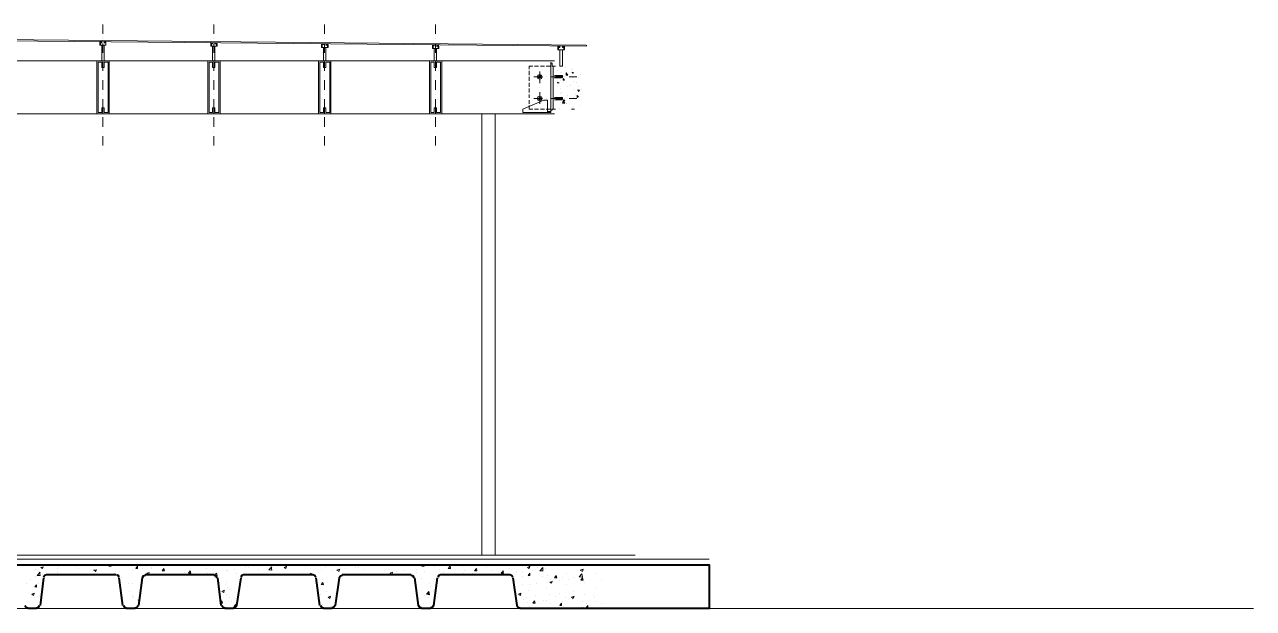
# Model space of a CAD drawing. Header units: millimetres. Extents: x 182 to 575, y -105 to 95.
# Drawn here: x 377.91 to 387.89, y -2.83 to 1.91 of the extents above; entities that cross this region are included whole.
import ezdxf

# ---------------------------------------------------------------- set-up
doc = ezdxf.new("R2010")
doc.units = ezdxf.units.MM
doc.header["$MEASUREMENT"] = 0
doc.layers.add('PDF_Geometry', color=7, linetype='Continuous')
doc.layers.add('PDF_Solid Fills', color=7, linetype='Continuous')

msp = doc.modelspace()

# ---------------------------------------------------------------- hatches: boundary and pattern name
at = {"layer": 'PDF_Solid Fills', "true_color": 0xdddddd, "transparency": 33554559}
for points in [[(382.2798, 1.496), (382.2226, 1.496), (382.2226, 1.4769), (382.2702, 1.4769), (382.2798, 1.4817)], [(382.2798, 1.3055), (382.2798, 1.3198), (382.2226, 1.3198), (382.2226, 1.3007), (382.2702, 1.3007)]]:
    msp.add_hatch(color=254, dxfattribs=at).paths.add_polyline_path(points)

# ---------------------------------------------------------------- linework, layer by layer
at = {"layer": 'PDF_Geometry', "lineweight": 13}
for points in [[(378.5464, 1.9103), (378.5464, 1.8341)], [(379.4464, 1.9103), (379.4464, 1.8341)], [(380.3464, 1.9103), (380.3464, 1.8341)], [(381.2464, 1.9103), (381.2464, 1.8341)], [(382.4702, 1.7436), (377.4226, 1.7912), (377.4226, 1.7817), (382.475, 1.7341), (382.475, 1.7436)], [(378.5226, 1.7626), (378.5226, 1.7722), (378.5369, 1.7722), (378.5369, 1.7626)], [(378.5274, 1.7674), (378.5226, 1.7722)], [(378.5369, 1.7674), (378.5226, 1.7674)], [(378.5226, 1.7674), (378.5226, 1.7674)], [(378.5321, 1.7722), (378.5369, 1.7674), (378.5274, 1.7722), (378.5321, 1.7674)], [(378.5369, 1.7722), (378.5369, 1.7722)], [(378.5464, 1.796), (378.5464, 1.796)], [(378.5464, 1.7579), (378.5464, 1.6817)], [(378.5607, 1.7674), (378.5702, 1.7674), (378.5607, 1.7722), (378.5655, 1.7674)], [(378.5607, 1.7626), (378.5607, 1.7722), (378.5702, 1.7722), (378.5702, 1.7626)], [(378.5607, 1.7674), (378.5607, 1.7674)], [(378.5702, 1.7722), (378.5702, 1.7674), (378.5655, 1.7722)], [(379.4369, 1.7626), (379.4321, 1.7626), (379.4369, 1.7579), (379.4226, 1.7579), (379.4226, 1.7674)], [(379.4226, 1.7579), (379.4274, 1.7579), (379.4226, 1.7626), (379.4369, 1.7626), (379.4369, 1.7531)], [(379.4321, 1.7579), (379.4274, 1.7626)], [(379.4464, 1.796), (379.4464, 1.796)], [(379.4464, 1.7579), (379.4464, 1.6817)], [(379.4607, 1.7531), (379.4607, 1.7626), (379.475, 1.7626)], [(379.4702, 1.7579), (379.4607, 1.7626), (379.4655, 1.7579)], [(379.4607, 1.7579), (379.475, 1.7579)], [(379.4607, 1.7579), (379.4607, 1.7579)], [(379.4655, 1.7626), (379.4702, 1.7579), (379.4702, 1.7626), (379.4702, 1.7531)], [(380.3369, 1.7579), (380.3369, 1.7483), (380.3226, 1.7483), (380.3226, 1.7579)], [(380.3226, 1.7483), (380.3274, 1.7483), (380.3226, 1.7531), (380.3369, 1.7531), (380.3321, 1.7531)], [(380.3369, 1.7483), (380.3274, 1.7531), (380.3321, 1.7483)], [(380.3369, 1.7483), (380.3369, 1.7483)], [(380.3464, 1.796), (380.3464, 1.796)], [(380.3464, 1.7579), (380.3464, 1.6817)], [(380.3607, 1.7579), (380.3607, 1.7483), (380.375, 1.7483)], [(380.375, 1.7531), (380.3607, 1.7531)], [(380.3655, 1.7531), (380.3702, 1.7483), (380.3607, 1.7531), (380.3655, 1.7483)], [(380.3607, 1.7483), (380.3607, 1.7483)], [(380.3702, 1.7531), (380.3702, 1.7436)], [(380.3702, 1.7531), (380.3702, 1.7531)], [(381.2369, 1.7483), (381.2369, 1.7388), (381.2226, 1.7388), (381.2226, 1.7483)], [(381.2274, 1.7388), (381.2226, 1.7436), (381.2369, 1.7436), (381.2321, 1.7436)], [(381.2226, 1.7388), (381.2226, 1.7388)], [(381.2369, 1.7388), (381.2274, 1.7436), (381.2321, 1.7388)], [(381.2369, 1.7388), (381.2369, 1.7388)], [(381.2464, 1.796), (381.2464, 1.796)], [(381.2464, 1.7579), (381.2464, 1.6817)], [(381.2607, 1.7483), (381.2607, 1.7388), (381.275, 1.7388)], [(381.275, 1.7436), (381.2607, 1.7436)], [(381.2655, 1.7436), (381.2702, 1.7388), (381.2607, 1.7436), (381.2655, 1.7388)], [(381.2607, 1.7388), (381.2607, 1.7388)], [(381.2702, 1.7483), (381.2702, 1.7388)], [(381.2702, 1.7436), (381.2702, 1.7436)], [(382.256, 1.7388), (382.256, 1.7293), (382.2417, 1.7293), (382.2417, 1.7388)], [(382.2845, 1.7341), (382.294, 1.7293), (382.2798, 1.7293), (382.2798, 1.7245), (382.2893, 1.7245), (382.2893, 1.7055), (382.2464, 1.7055), (382.2464, 1.7245), (382.256, 1.7245), (382.256, 1.7293), (382.2417, 1.7293), (382.2417, 1.7055), (382.294, 1.7055), (382.294, 1.7293), (382.2798, 1.7293)], [(382.2417, 1.7293), (382.2464, 1.7293), (382.2417, 1.7341), (382.256, 1.7341), (382.2512, 1.7341), (382.256, 1.7293)], [(382.2512, 1.7293), (382.2464, 1.7341)], [(382.2798, 1.7245), (382.2798, 1.7341), (382.294, 1.7341), (382.294, 1.7245)], [(382.2893, 1.7293), (382.2798, 1.7341), (382.2845, 1.7293)], [(382.2798, 1.7293), (382.2798, 1.7293)], [(382.294, 1.7341), (382.2893, 1.7341)], [(377.6036, 1.615), (382.2131, 1.615)], [(378.5464, 1.6436), (378.5464, 1.6436)], [(378.5464, 1.6055), (378.5464, 1.5341)], [(379.4464, 1.6436), (379.4464, 1.6436)], [(379.4464, 1.6055), (379.4464, 1.5341)], [(380.3464, 1.6436), (380.3464, 1.6436)], [(380.3464, 1.6055), (380.3464, 1.5341)], [(381.2464, 1.6436), (381.2464, 1.6436)], [(381.2464, 1.6055), (381.2464, 1.5341)], [(382.1845, 1.196), (382.1845, 1.6055)], [(382.0369, 1.5722), (382.0083, 1.5722), (382.0083, 1.5483)], [(382.0083, 1.5007), (382.0083, 1.5341)], [(382.0845, 1.5722), (382.0512, 1.5722)], [(382.094, 1.5293), (382.094, 1.4341)], [(382.1321, 1.5722), (382.0988, 1.5722)], [(382.1798, 1.5722), (382.1464, 1.5722)], [(382.2226, 1.5722), (382.194, 1.5722)], [(378.5464, 1.496), (378.5464, 1.496)], [(378.5464, 1.4579), (378.5464, 1.3817)], [(379.4464, 1.496), (379.4464, 1.496)], [(379.4464, 1.4579), (379.4464, 1.3817)], [(380.3464, 1.496), (380.3464, 1.496)], [(380.3464, 1.4579), (380.3464, 1.3817)], [(381.2464, 1.496), (381.2464, 1.496)], [(381.2464, 1.4579), (381.2464, 1.3817)], [(382.0083, 1.4531), (382.0083, 1.4864)], [(382.0083, 1.4055), (382.0083, 1.4388)], [(382.0464, 1.4864), (382.1083, 1.4864)], [(382.094, 1.4864), (382.094, 1.4864)], [(382.1464, 1.4864), (382.1464, 1.4864)], [(382.1845, 1.4864), (382.256, 1.4864)], [(382.2131, 1.496), (382.2702, 1.496), (382.2798, 1.496), (382.2798, 1.4864), (382.2798, 1.4817), (382.2702, 1.4769), (382.2131, 1.4769)], [(382.294, 1.4864), (382.294, 1.4864)], [(382.3321, 1.4864), (382.394, 1.4864)], [(378.5464, 1.3436), (378.5464, 1.3436)], [(378.5464, 1.3055), (378.5464, 1.2341)], [(379.4464, 1.3436), (379.4464, 1.3436)], [(379.4464, 1.3055), (379.4464, 1.2341)], [(380.3464, 1.3436), (380.3464, 1.3436)], [(380.3464, 1.3055), (380.3464, 1.2341)], [(381.2464, 1.3436), (381.2464, 1.3436)], [(381.2464, 1.3055), (381.2464, 1.2341)], [(382.0083, 1.3579), (382.0083, 1.3912)], [(382.0083, 1.315), (382.0083, 1.3436)], [(382.0464, 1.3103), (382.1083, 1.3103)], [(382.094, 1.396), (382.094, 1.396)], [(382.094, 1.3626), (382.094, 1.2674)], [(382.1464, 1.3103), (382.1464, 1.3103)], [(382.1845, 1.3103), (382.256, 1.3103)], [(382.2131, 1.3007), (382.2702, 1.3007), (382.2798, 1.3055), (382.2798, 1.3103), (382.2798, 1.3198), (382.2702, 1.3198), (382.2131, 1.3198)], [(382.294, 1.3103), (382.294, 1.3103)], [(382.3321, 1.3103), (382.394, 1.3103)], [(382.0083, 1.2674), (382.0083, 1.296)], [(382.0369, 1.2245), (382.0083, 1.2245), (382.0083, 1.2531)], [(382.0845, 1.2245), (382.0512, 1.2245)], [(382.1321, 1.2245), (382.0988, 1.2245)], [(382.1798, 1.2245), (382.1464, 1.2245)], [(382.2226, 1.2245), (382.194, 1.2245)], [(382.2131, 1.1864), (377.6036, 1.1864)], [(378.5464, 1.196), (378.5464, 1.196)], [(378.5464, 1.1579), (378.5464, 1.0817)], [(379.4464, 1.196), (379.4464, 1.196)], [(379.4464, 1.1579), (379.4464, 1.0817)], [(380.3464, 1.196), (380.3464, 1.196)], [(380.3464, 1.1579), (380.3464, 1.0817)], [(381.2464, 1.196), (381.2464, 1.196)], [(381.2464, 1.1579), (381.2464, 1.0817)], [(378.5464, 1.0436), (378.5464, 1.0436)], [(378.5464, 1.0055), (378.5464, 0.9293)], [(379.4464, 1.0436), (379.4464, 1.0436)], [(379.4464, 1.0055), (379.4464, 0.9293)], [(380.3464, 1.0436), (380.3464, 1.0436)], [(380.3464, 1.0055), (380.3464, 0.9293)], [(381.2464, 1.0436), (381.2464, 1.0436)], [(381.2464, 1.0055), (381.2464, 0.9293)], [(377.5988, -2.3945), (382.8702, -2.3945)], [(364.4655, -2.4278), (383.4702, -2.4278)], [(387.8893, -2.8278), (383.2464, -2.8278), (364.6702, -2.8278), (364.7226, -2.8278)]]:
    msp.add_lwpolyline(points, dxfattribs=at)
for points in [[(378.556, 1.7674), (378.556, 1.7626), (378.5702, 1.7626), (378.5702, 1.7436), (378.5274, 1.7436), (378.5274, 1.7626), (378.5369, 1.7626), (378.5369, 1.7674), (378.5226, 1.7674), (378.5226, 1.7436), (378.5702, 1.7436), (378.5702, 1.7674)], [(378.556, 1.7436), (378.5369, 1.7436), (378.5369, 1.615), (378.556, 1.615)], [(379.456, 1.7579), (379.456, 1.7531), (379.4702, 1.7531), (379.4702, 1.7341), (379.4274, 1.7341), (379.4274, 1.7531), (379.4369, 1.7531), (379.4369, 1.7579), (379.4226, 1.7579), (379.4226, 1.7341), (379.475, 1.7341), (379.475, 1.7579)], [(379.456, 1.7341), (379.4369, 1.7341), (379.4369, 1.615), (379.456, 1.615)], [(380.356, 1.7436), (380.3702, 1.7436), (380.3702, 1.7245), (380.3274, 1.7245), (380.3274, 1.7483), (380.3369, 1.7483), (380.3226, 1.7483), (380.3226, 1.7245), (380.375, 1.7245), (380.375, 1.7483), (380.356, 1.7483)], [(380.356, 1.7245), (380.3369, 1.7245), (380.3369, 1.615), (380.356, 1.615)], [(381.256, 1.7341), (381.2702, 1.7341), (381.2702, 1.715), (381.2274, 1.715), (381.2274, 1.7388), (381.2369, 1.7388), (381.2226, 1.7388), (381.2226, 1.715), (381.275, 1.715), (381.275, 1.7388), (381.256, 1.7388)], [(381.256, 1.715), (381.2369, 1.715), (381.2369, 1.615), (381.256, 1.615)], [(382.256, 1.7055), (382.2798, 1.7055), (382.2798, 1.5722), (382.256, 1.5722)], [(378.5464, 1.5626), (378.5369, 1.5626), (378.5369, 1.6055), (378.5083, 1.6055), (378.5083, 1.196), (378.5369, 1.196), (378.5369, 1.2341), (378.5464, 1.2341), (378.5464, 1.1864), (378.4988, 1.1864), (378.4988, 1.615), (378.5464, 1.615), (378.5464, 1.5626), (378.5464, 1.615), (378.5988, 1.615), (378.5988, 1.1864), (378.5464, 1.1864), (378.5464, 1.2341), (378.556, 1.2341), (378.556, 1.196), (378.5893, 1.196), (378.5893, 1.6055), (378.556, 1.6055), (378.556, 1.5626)], [(379.4464, 1.5626), (379.4369, 1.5626), (379.4369, 1.6055), (379.4083, 1.6055), (379.4083, 1.196), (379.4369, 1.196), (379.4369, 1.2341), (379.4464, 1.2341), (379.4464, 1.1864), (379.3988, 1.1864), (379.3988, 1.615), (379.4464, 1.615), (379.4464, 1.5626), (379.4464, 1.615), (379.4988, 1.615), (379.4988, 1.1864), (379.4464, 1.1864), (379.4464, 1.2341), (379.456, 1.2341), (379.456, 1.196), (379.4893, 1.196), (379.4893, 1.6055), (379.456, 1.6055), (379.456, 1.5626)], [(380.3464, 1.5626), (380.3369, 1.5626), (380.3369, 1.6055), (380.3083, 1.6055), (380.3083, 1.196), (380.3369, 1.196), (380.3369, 1.2341), (380.3464, 1.2341), (380.3464, 1.1864), (380.2988, 1.1864), (380.2988, 1.615), (380.3464, 1.615), (380.3464, 1.5626), (380.3464, 1.615), (380.3988, 1.615), (380.3988, 1.1864), (380.3464, 1.1864), (380.3464, 1.2341), (380.356, 1.2341), (380.356, 1.196), (380.3893, 1.196), (380.3893, 1.6055), (380.356, 1.6055), (380.356, 1.5626)], [(381.2464, 1.5626), (381.2369, 1.5626), (381.2369, 1.6055), (381.2083, 1.6055), (381.2083, 1.196), (381.2369, 1.196), (381.2369, 1.2341), (381.2464, 1.2341), (381.2464, 1.1864), (381.1988, 1.1864), (381.1988, 1.615), (381.2464, 1.615), (381.2464, 1.5626), (381.2464, 1.615), (381.2988, 1.615), (381.2988, 1.1864), (381.2464, 1.1864), (381.2464, 1.2341), (381.256, 1.2341), (381.256, 1.196), (381.2893, 1.196), (381.2893, 1.6055), (381.256, 1.6055), (381.256, 1.5626)], [(382.094, 1.4674), (382.1083, 1.4722), (382.1131, 1.4864), (382.1083, 1.5007), (382.094, 1.5055), (382.0798, 1.5007), (382.075, 1.4864), (382.0798, 1.4722)], [(382.094, 1.4769), (382.1036, 1.4817), (382.0988, 1.496), (382.0893, 1.496), (382.0845, 1.4817)], [(382.094, 1.2912), (382.1083, 1.296), (382.1131, 1.3103), (382.1083, 1.3245), (382.094, 1.3293), (382.0798, 1.3245), (382.075, 1.3103), (382.0798, 1.296)], [(382.094, 1.3007), (382.1036, 1.3055), (382.0988, 1.3198), (382.0893, 1.3198), (382.0845, 1.3055)]]:
    msp.add_lwpolyline(points, close=True, dxfattribs=at)
at = {"layer": 'PDF_Geometry', "lineweight": 20}
for points in [[(382.194, 1.596), (382.194, 1.5722), (382.2036, 1.5722), (382.2036, 1.2245), (382.194, 1.2245), (382.194, 1.215), (382.1845, 1.215), (382.1845, 1.596)], [(382.1274, 1.296), (382.1559, 1.296), (382.1559, 1.196), (381.956, 1.196), (381.956, 1.2245)]]:
    msp.add_lwpolyline(points, close=True, dxfattribs=at)
at = {"layer": 'PDF_Geometry', "lineweight": 0}
for points in [[(382.2274, 1.5722), (382.2274, 1.5722)], [(382.2417, 1.5388), (382.2417, 1.5388)], [(382.2607, 1.5245), (382.2607, 1.5245)], [(382.3036, 1.5626), (382.3036, 1.5626)], [(382.3083, 1.5245), (382.3083, 1.5245)], [(382.3512, 1.5436), (382.3512, 1.5436)], [(382.356, 1.5531), (382.356, 1.5531)], [(382.3607, 1.515), (382.3607, 1.515)], [(382.4274, 1.5055), (382.4274, 1.5055)], [(382.2417, 1.4103), (382.2417, 1.4103)], [(382.2655, 1.4579), (382.2655, 1.4579)], [(382.2845, 1.4912), (382.2845, 1.4912)], [(382.2845, 1.4388), (382.2845, 1.4388)], [(382.3179, 1.4055), (382.3179, 1.4055)], [(382.3369, 1.415), (382.3369, 1.415)], [(382.3464, 1.415), (382.3464, 1.415)], [(382.356, 1.4817), (382.356, 1.4817)], [(382.3655, 1.4483), (382.3655, 1.4483)], [(382.3893, 1.4436), (382.3893, 1.4436)], [(382.4083, 1.4769), (382.4083, 1.4769)], [(382.4083, 1.4055), (382.4083, 1.4055)], [(382.2607, 1.3531), (382.2607, 1.3531)], [(382.2655, 1.3912), (382.2655, 1.3912)], [(382.2702, 1.3626), (382.2702, 1.3626)], [(382.2702, 1.3245), (382.2702, 1.3245)], [(382.3226, 1.3388), (382.3226, 1.3388)], [(382.3655, 1.3817), (382.3655, 1.3817)], [(382.3702, 1.315), (382.3702, 1.315)], [(382.3845, 1.3436), (382.3845, 1.3436)], [(382.3893, 1.3341), (382.3893, 1.3341)], [(382.4274, 1.3436), (382.4274, 1.3436)], [(382.4321, 1.3864), (382.4321, 1.3864)], [(382.256, 1.2293), (382.256, 1.2293)], [(382.2655, 1.2817), (382.2655, 1.2817)], [(382.2702, 1.2579), (382.2702, 1.2579)], [(382.3083, 1.2722), (382.3083, 1.2722)], [(382.3131, 1.2722), (382.3131, 1.2722)], [(382.3607, 1.2341), (382.3607, 1.2341)], [(382.3702, 1.2483), (382.3702, 1.2483)], [(382.4274, 1.2531), (382.4274, 1.2531)], [(378.1893, -2.485), (378.1893, -2.485)], [(378.3321, -2.485), (378.3321, -2.485)], [(378.6131, -2.4755), (378.6131, -2.485), (378.594, -2.485), (378.6036, -2.4755)], [(378.9417, -2.4945), (378.9417, -2.4945)], [(379.056, -2.4802), (379.056, -2.4802)], [(379.0988, -2.4802), (379.0988, -2.4802)], [(379.594, -2.4755), (379.6036, -2.4802)], [(379.5988, -2.4802), (379.6036, -2.4755)], [(379.7083, -2.4945), (379.7083, -2.4945)], [(379.8607, -2.4755), (379.8607, -2.4755)], [(379.9131, -2.4897), (379.9179, -2.5183), (379.894, -2.5136), (379.9179, -2.4897)], [(379.9845, -2.4802), (379.9845, -2.4802)], [(380.0321, -2.485), (380.0321, -2.485)], [(380.194, -2.4897), (380.194, -2.4897)], [(380.356, -2.4945), (380.356, -2.4945)], [(380.475, -2.4897), (380.475, -2.4897)], [(380.5988, -2.4945), (380.5988, -2.4945)], [(380.6226, -2.4945), (380.6226, -2.4945)], [(380.675, -2.4802), (380.675, -2.4802)], [(381.1512, -2.4755), (381.156, -2.485), (381.1369, -2.485), (381.1417, -2.4755)], [(381.2369, -2.4897), (381.2369, -2.4897)], [(381.4655, -2.485), (381.4655, -2.485)], [(381.5702, -2.4755), (381.5798, -2.4802)], [(381.575, -2.4802), (381.5798, -2.4755)], [(381.6607, -2.4945), (381.6607, -2.4945)], [(382.0083, -2.4802), (382.0083, -2.4802)], [(382.1226, -2.5231), (382.094, -2.5231), (382.1179, -2.4945), (382.1179, -2.5231)], [(382.3321, -2.4802), (382.3321, -2.4802)], [(377.956, -2.5897), (377.956, -2.5897)], [(377.9988, -2.5088), (377.9988, -2.5088)], [(377.9988, -2.5659), (377.9988, -2.5659)], [(378.0321, -2.5326), (378.0369, -2.5612), (378.0131, -2.5612), (378.0369, -2.5326)], [(378.0226, -2.5278), (378.0226, -2.5278)], [(378.056, -2.5564), (378.056, -2.5564)], [(378.175, -2.5374), (378.175, -2.5374)], [(378.1798, -2.504), (378.1798, -2.504)], [(378.3512, -2.504), (378.3512, -2.504)], [(378.4893, -2.5278), (378.4702, -2.5183), (378.494, -2.5136), (378.4845, -2.5278)], [(378.4893, -2.5564), (378.4893, -2.5564)], [(378.5655, -2.5469), (378.5655, -2.5469)], [(378.6369, -2.5421), (378.6369, -2.5421)], [(378.6798, -2.5278), (378.6798, -2.5278)], [(378.694, -2.5802), (378.694, -2.5802)], [(378.7893, -2.5231), (378.7893, -2.5231)], [(378.856, -2.5897), (378.856, -2.5897)], [(378.8655, -2.504), (378.8655, -2.504)], [(378.9417, -2.504), (378.9417, -2.504)], [(379.2131, -2.5326), (379.2131, -2.5326)], [(379.356, -2.5469), (379.356, -2.5469)], [(379.3845, -2.504), (379.3845, -2.504)], [(379.3988, -2.5421), (379.3988, -2.5421)], [(379.456, -2.5564), (379.4702, -2.5421), (379.475, -2.5612), (379.4655, -2.5612)], [(379.5464, -2.5231), (379.5464, -2.5231)], [(379.556, -2.5183), (379.556, -2.5183)], [(379.6179, -2.5136), (379.6179, -2.5136)], [(379.6321, -2.5421), (379.6321, -2.5421)], [(379.7321, -2.4993), (379.7321, -2.4993)], [(379.8083, -2.5088), (379.8083, -2.5088)], [(380.0131, -2.5564), (380.0131, -2.5564)], [(380.1702, -2.5326), (380.1702, -2.5326)], [(380.2226, -2.5564), (380.2369, -2.5421), (380.2369, -2.5564)], [(380.2226, -2.5421), (380.2226, -2.5421)], [(380.275, -2.5564), (380.275, -2.5564)], [(380.2988, -2.5326), (380.2988, -2.5326)], [(380.3179, -2.5136), (380.3179, -2.5136)], [(380.4131, -2.5183), (380.4131, -2.5183)], [(380.4655, -2.5278), (380.4464, -2.5183), (380.4702, -2.5088), (380.4607, -2.5278)], [(380.4464, -2.5231), (380.4464, -2.5231)], [(380.5131, -2.504), (380.5131, -2.504)], [(380.675, -2.5088), (380.675, -2.5088)], [(380.7798, -2.5517), (380.7798, -2.5517)], [(380.8369, -2.5183), (380.8369, -2.5183)], [(380.9321, -2.5278), (380.9321, -2.5278)], [(380.975, -2.5517), (380.975, -2.5517)], [(380.994, -2.5231), (380.994, -2.5231)], [(381.0893, -2.5088), (381.0893, -2.5088)], [(381.0893, -2.5374), (381.0893, -2.5374)], [(381.1369, -2.585), (381.1369, -2.585)], [(381.156, -2.5278), (381.156, -2.5278)], [(381.2369, -2.5897), (381.2369, -2.5897)], [(381.2798, -2.5088), (381.2798, -2.5088)], [(381.3083, -2.5517), (381.3083, -2.5517)], [(381.3131, -2.5374), (381.3131, -2.5374)], [(381.3512, -2.4993), (381.3512, -2.4993)], [(381.475, -2.5421), (381.475, -2.5421)], [(381.4845, -2.5231), (381.4845, -2.5231)], [(381.5464, -2.5421), (381.5464, -2.5421)], [(381.6369, -2.5517), (381.6369, -2.5517)], [(381.6988, -2.5231), (381.6988, -2.5231)], [(381.7655, -2.5564), (381.7655, -2.5564)], [(381.794, -2.5231), (381.7988, -2.5421), (381.7798, -2.5421), (381.7988, -2.5231)], [(381.8512, -2.504), (381.8512, -2.504)], [(381.9083, -2.5278), (381.9083, -2.5278)], [(381.956, -2.5278), (381.956, -2.5278)], [(381.956, -2.5659), (381.956, -2.5659)], [(382.0036, -2.5802), (382.0036, -2.5802)], [(382.0321, -2.5183), (382.0321, -2.5183)], [(382.0798, -2.4993), (382.0798, -2.4993)], [(382.1179, -2.5707), (382.1179, -2.5707)], [(382.1417, -2.504), (382.1417, -2.504)], [(382.1559, -2.5612), (382.1559, -2.5612)], [(382.275, -2.5755), (382.275, -2.5755)], [(382.3083, -2.5421), (382.3083, -2.5421)], [(382.3274, -2.5897), (382.3274, -2.5897)], [(382.3702, -2.5755), (382.3702, -2.5755)], [(382.4369, -2.585), (382.4369, -2.585)], [(382.4417, -2.5755), (382.4417, -2.5755)], [(382.4655, -2.5183), (382.4655, -2.5183)], [(382.5464, -2.5421), (382.5464, -2.5421)], [(382.594, -2.5897), (382.594, -2.5897)], [(377.9226, -2.6278), (377.9226, -2.6278)], [(378.0226, -2.6278), (378.0226, -2.6278)], [(378.6893, -2.6231), (378.6893, -2.6231)], [(378.756, -2.6231), (378.756, -2.6231)], [(378.7607, -2.6897), (378.7607, -2.6897)], [(378.7893, -2.6231), (378.7893, -2.6231)], [(378.7893, -2.6231), (378.7893, -2.6231)], [(378.8607, -2.5945), (378.8607, -2.5945)], [(379.494, -2.6136), (379.494, -2.6136)], [(379.5417, -2.6326), (379.5417, -2.6326)], [(379.5512, -2.6183), (379.5512, -2.6183)], [(379.5607, -2.6564), (379.5607, -2.6564)], [(379.575, -2.6755), (379.575, -2.6755)], [(379.6559, -2.6183), (379.6559, -2.6183)], [(379.6559, -2.6231), (379.6559, -2.6231)], [(380.294, -2.6517), (380.294, -2.6517)], [(380.3179, -2.6136), (380.3179, -2.6136)], [(380.3321, -2.6374), (380.3321, -2.6374)], [(380.3607, -2.6897), (380.3607, -2.6897)], [(381.0845, -2.6088), (381.0845, -2.6088)], [(381.0988, -2.685), (381.0988, -2.685)], [(381.1988, -2.6278), (381.1988, -2.6278)], [(381.2083, -2.6517), (381.2083, -2.6517)], [(381.2321, -2.6897), (381.2321, -2.6897)], [(381.9512, -2.6374), (381.9512, -2.6374)], [(381.9988, -2.6802), (381.9988, -2.6802)], [(382.0226, -2.6326), (382.0226, -2.6326)], [(382.0655, -2.6231), (382.0655, -2.6231)], [(382.1512, -2.6612), (382.1512, -2.6612)], [(382.194, -2.604), (382.194, -2.604)], [(382.256, -2.5993), (382.256, -2.5993)], [(382.3083, -2.6374), (382.3083, -2.6374)], [(382.3655, -2.6897), (382.3655, -2.6897)], [(382.4607, -2.6183), (382.4607, -2.6183)], [(382.5512, -2.6659), (382.5512, -2.6659)], [(377.9893, -2.7421), (377.9893, -2.7421)], [(377.994, -2.7088), (377.994, -2.7088)], [(378.0179, -2.7278), (378.0179, -2.7278)], [(378.0321, -2.7231), (378.0321, -2.7231)], [(378.7083, -2.7421), (378.7083, -2.7421)], [(378.7845, -2.7231), (378.7845, -2.7231)], [(378.7845, -2.7326), (378.7845, -2.7326)], [(378.794, -2.7421), (378.794, -2.7421)], [(378.8417, -2.7659), (378.8321, -2.7612), (378.8417, -2.7564)], [(379.5036, -2.7755), (379.5131, -2.7659), (379.5179, -2.785), (379.5083, -2.785)], [(379.5512, -2.7183), (379.5512, -2.7183)], [(379.575, -2.7374), (379.575, -2.7374)], [(379.594, -2.7755), (379.594, -2.7755)], [(379.6274, -2.8088), (379.6131, -2.8088), (379.6369, -2.785)], [(379.6369, -2.785), (379.6369, -2.785)], [(380.3131, -2.7136), (380.3131, -2.7136)], [(380.394, -2.7278), (380.3893, -2.7469), (380.375, -2.7374), (380.3988, -2.7278)], [(380.4369, -2.704), (380.4369, -2.704)], [(380.4417, -2.7278), (380.4417, -2.7278)], [(381.1179, -2.7469), (381.1179, -2.7469)], [(381.1464, -2.785), (381.1464, -2.785)], [(381.1607, -2.7231), (381.1607, -2.7231)], [(381.194, -2.7374), (381.194, -2.7374)], [(381.2274, -2.7897), (381.2274, -2.7897)], [(381.8988, -2.7183), (381.8988, -2.7183)], [(381.9607, -2.7564), (381.9607, -2.7564)], [(381.9845, -2.7421), (381.9845, -2.7421)], [(381.994, -2.7802), (381.994, -2.7802)], [(382.056, -2.7231), (382.056, -2.7231)], [(382.1226, -2.7659), (382.1226, -2.7659)], [(382.1464, -2.7612), (382.1464, -2.7612)], [(382.175, -2.7183), (382.175, -2.7183)], [(382.1845, -2.785), (382.1845, -2.785)], [(382.2179, -2.7326), (382.2179, -2.7326)], [(382.2512, -2.7088), (382.2512, -2.7088)], [(382.2798, -2.7707), (382.2798, -2.7707)], [(382.3036, -2.7374), (382.3036, -2.7374)], [(382.3702, -2.7278), (382.3655, -2.7469), (382.3512, -2.7374), (382.375, -2.7278)], [(382.3607, -2.7517), (382.3607, -2.7517)], [(382.3798, -2.7374), (382.3798, -2.7374)], [(382.4417, -2.7755), (382.4417, -2.7755)], [(382.456, -2.7183), (382.456, -2.7183)], [(382.475, -2.785), (382.475, -2.785)], [(382.5321, -2.7231), (382.5321, -2.7231)], [(382.5369, -2.7421), (382.5369, -2.7421)], [(382.5512, -2.7755), (382.5512, -2.7755)], [(382.5988, -2.785), (382.5988, -2.785)], [(378.7798, -2.8231), (378.7798, -2.8231)], [(379.5464, -2.8183), (379.5464, -2.8183)], [(380.3321, -2.7993), (380.3321, -2.7993)], [(380.394, -2.8088), (380.394, -2.8088)], [(382.0083, -2.8136), (382.0083, -2.8136)], [(382.1702, -2.8231), (382.1702, -2.8231)], [(382.2845, -2.8088), (382.2845, -2.8088)], [(382.4321, -2.8183), (382.4321, -2.8183)], [(382.4512, -2.8183), (382.4512, -2.8183)], [(382.4893, -2.8231), (382.4702, -2.8231), (382.4845, -2.804), (382.4845, -2.8231)]]:
    msp.add_lwpolyline(points, dxfattribs=at)
for points in [[(382.3083, 1.5007), (382.3226, 1.5007), (382.3083, 1.5198)], [(382.356, 1.5245), (382.3607, 1.515), (382.3702, 1.5198)], [(382.2369, 1.4436), (382.2417, 1.4341), (382.2512, 1.4388)], [(382.2845, 1.4722), (382.2845, 1.4579), (382.294, 1.4579)], [(382.256, 1.3198), (382.256, 1.3103), (382.2655, 1.3103)], [(382.2845, 1.3007), (382.2893, 1.2864), (382.2988, 1.296)], [(382.3988, 1.3341), (382.3988, 1.3198), (382.4083, 1.3245)], [(382.4036, 1.3817), (382.4083, 1.3674), (382.4179, 1.3769)], [(382.2798, 1.2722), (382.2988, 1.2722), (382.2845, 1.2912)], [(378.0607, -2.4897), (378.056, -2.504), (378.0417, -2.4945)], [(378.8274, -2.485), (378.8274, -2.504), (378.8131, -2.504)], [(380.0369, -2.485), (380.0321, -2.504), (380.0179, -2.4945)], [(381.3655, -2.485), (381.3702, -2.504), (381.3512, -2.504)], [(382.0131, -2.485), (382.0083, -2.504), (381.994, -2.4945)], [(378.9226, -2.5374), (378.9179, -2.5517), (378.9036, -2.5421)], [(379.0417, -2.504), (379.0464, -2.5231), (379.0274, -2.5231)], [(379.2559, -2.5231), (379.2607, -2.5421), (379.2417, -2.5421)], [(380.8988, -2.5326), (380.894, -2.5517), (380.8798, -2.5421)], [(381.5798, -2.504), (381.5845, -2.5231), (381.5655, -2.5231)], [(382.0131, -2.5421), (382.0131, -2.5612), (381.9988, -2.5612)], [(382.2274, -2.5612), (382.2321, -2.5802), (382.2131, -2.5802)], [(382.4417, -2.5755), (382.4131, -2.5707), (382.4369, -2.5469)], [(382.4464, -2.5088), (382.4417, -2.5278), (382.4226, -2.5183)], [(382.4417, -2.5802), (382.4464, -2.5993), (382.4274, -2.5993)], [(378.0083, -2.6374), (378.0083, -2.6564), (377.994, -2.6517)], [(379.5321, -2.6802), (379.5274, -2.6993), (379.5131, -2.6897)], [(380.3321, -2.6183), (380.3369, -2.6374), (380.3179, -2.6326)], [(381.1988, -2.7183), (381.175, -2.7136), (381.194, -2.6897)], [(382.194, -2.6088), (382.1893, -2.6231), (382.175, -2.6136)], [(377.9893, -2.704), (377.9845, -2.7231), (377.9702, -2.7136)], [(381.194, -2.6945), (381.194, -2.7136), (381.1798, -2.7088)], [(381.9417, -2.704), (381.9369, -2.7231), (381.9226, -2.7136)], [(382.0512, -2.7659), (382.056, -2.785), (382.0369, -2.785)], [(382.2702, -2.785), (382.2702, -2.804), (382.256, -2.804)], [(382.1226, -2.8231), (382.1179, -2.8278)]]:
    msp.add_lwpolyline(points, close=True, dxfattribs=at)
at = {"layer": 'PDF_Geometry', "color": 254, "lineweight": 13, "true_color": 0xdddddd}
for points in [[(382.2655, 1.496), (382.2702, 1.496), (382.2655, 1.496)], [(382.2655, 1.3198), (382.2702, 1.3198), (382.2655, 1.3198)]]:
    msp.add_lwpolyline(points, close=True, dxfattribs=at)
at = {"layer": 'PDF_Geometry', "lineweight": 20}
for points in [[(382.1559, 1.2055), (382.1845, 1.2055)], [(381.6226, 1.1864), (381.6226, -2.3945)], [(381.7321, 1.1864), (381.7321, -2.3945)], [(382.1559, 1.196), (382.1845, 1.196)]]:
    msp.add_lwpolyline(points, dxfattribs=at)
at = {"layer": 'PDF_Geometry', "color": 251, "lineweight": 13, "true_color": 0x4d4d4d}
msp.add_lwpolyline([(382.3512, 1.2245), (382.375, 1.2245)], dxfattribs=at)
at = {"layer": 'PDF_Geometry', "lineweight": 40}
for points in [[(364.8893, -2.8278), (364.4702, -2.8278), (364.4702, -2.4755), (383.4702, -2.4755), (383.4702, -2.8278), (381.9321, -2.8278)], [(378.0655, -2.5802), (378.0369, -2.804)], [(378.6512, -2.5564), (378.0893, -2.5564), (378.075, -2.5612), (378.0655, -2.5755)], [(378.6798, -2.5755), (378.6702, -2.5612), (378.656, -2.5564)], [(378.7083, -2.804), (378.6798, -2.5802)], [(378.8893, -2.5612), (378.875, -2.5659), (378.8655, -2.5802), (378.8369, -2.804)], [(379.4512, -2.5564), (378.8893, -2.5564)], [(379.475, -2.5802), (379.4655, -2.5659), (379.4512, -2.5612)], [(379.5083, -2.804), (379.4798, -2.5802)], [(379.6655, -2.5802), (379.6321, -2.804), (379.6226, -2.8183), (379.6083, -2.8231)], [(380.275, -2.5755), (380.2655, -2.5612), (380.2512, -2.5564), (379.6893, -2.5564), (379.675, -2.5612), (379.6655, -2.5755)], [(380.3083, -2.804), (380.2798, -2.5802)], [(380.4893, -2.5612), (380.475, -2.5659), (380.4655, -2.5802), (380.4321, -2.804), (380.4226, -2.8183), (380.4083, -2.8231)], [(381.0512, -2.5564), (380.4893, -2.5564)], [(381.075, -2.5802), (381.0655, -2.5659), (381.0512, -2.5612)], [(381.1321, -2.8231), (381.1179, -2.8183), (381.1083, -2.804), (381.0798, -2.5802)], [(381.2607, -2.5802), (381.2321, -2.804), (381.2226, -2.8183), (381.2083, -2.8231)], [(381.875, -2.5755), (381.8655, -2.5612), (381.8512, -2.5564), (381.2893, -2.5564), (381.275, -2.5612), (381.2655, -2.5755)], [(381.875, -2.5802), (381.9083, -2.804), (381.9179, -2.8183), (381.9321, -2.8231)], [(377.9131, -2.804), (377.9226, -2.8183), (377.9369, -2.8231)], [(378.0083, -2.8278), (377.9369, -2.8278)], [(378.0083, -2.8231), (378.0226, -2.8183), (378.0321, -2.804)], [(378.7131, -2.804), (378.7226, -2.8183), (378.7369, -2.8231)], [(378.8083, -2.8278), (378.7369, -2.8278)], [(378.8083, -2.8231), (378.8226, -2.8183), (378.8321, -2.804)], [(379.5131, -2.804), (379.5226, -2.8183), (379.5369, -2.8231)], [(379.6083, -2.8278), (379.5369, -2.8278)], [(380.3131, -2.804), (380.3226, -2.8183), (380.3369, -2.8231)], [(380.4083, -2.8278), (380.3369, -2.8278)], [(381.2083, -2.8278), (381.1321, -2.8278)]]:
    msp.add_lwpolyline(points, dxfattribs=at)

doc.saveas('drawing.dxf')
